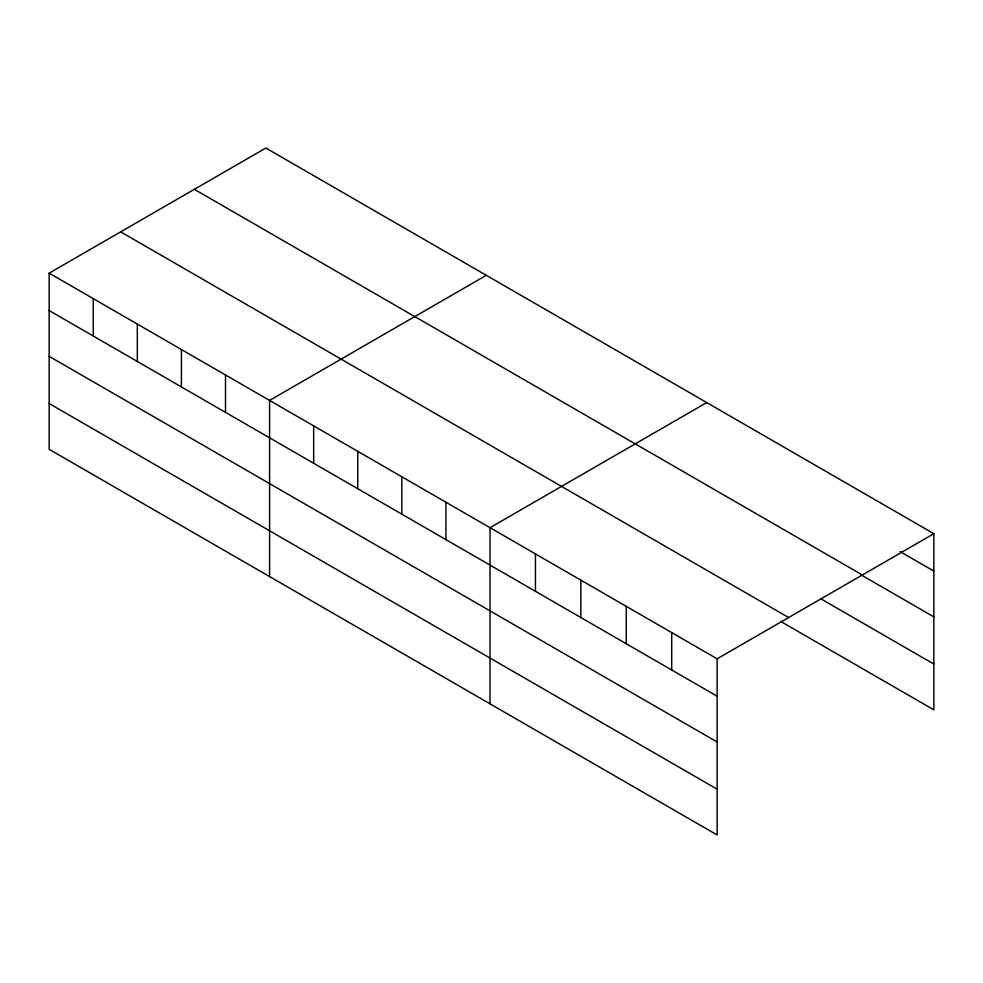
<?xml version="1.0" encoding="UTF-8"?>
<svg xmlns="http://www.w3.org/2000/svg" width="983" height="983" viewBox="0 0 983 983"><rect width="100%" height="100%" fill="white"/><g stroke="black" fill="none" stroke-linecap="round" stroke-linejoin="round"><path stroke-width="1.47" d="M49.15 273.163L717.135 658.819L717.135 834.96L49.15 449.305L49.15 273.163L265.865 148.04L933.85 533.695L933.85 709.837L780.711 621.428M486.302 275.301L269.588 400.425L269.588 576.566M706.74 402.575L490.013 527.699L490.013 703.84M717.135 658.819L933.85 533.695M900.109 551.61L933.85 571.086M194.351 189.326L862.337 574.981M861.169 574.92L933.85 616.882M820.94 598.868L933.85 664.053M120.663 231.865L788.649 617.533M49.15 310.554L717.135 696.21M49.15 356.337L717.135 741.993M49.15 403.522L717.135 789.177M671.708 632.597L671.708 669.988M626.282 606.364L626.282 643.754M580.867 580.142L580.867 617.533M535.44 553.921L535.44 591.311M445.938 502.239L445.938 539.63M401.85 476.792L401.85 514.183M357.763 451.332L357.763 488.723M313.675 425.885L313.675 463.276M225.5 374.978L225.5 412.369M181.413 349.518L181.413 386.909M137.325 324.071L137.325 361.461M93.238 298.611L93.238 336.002"/></g></svg>
